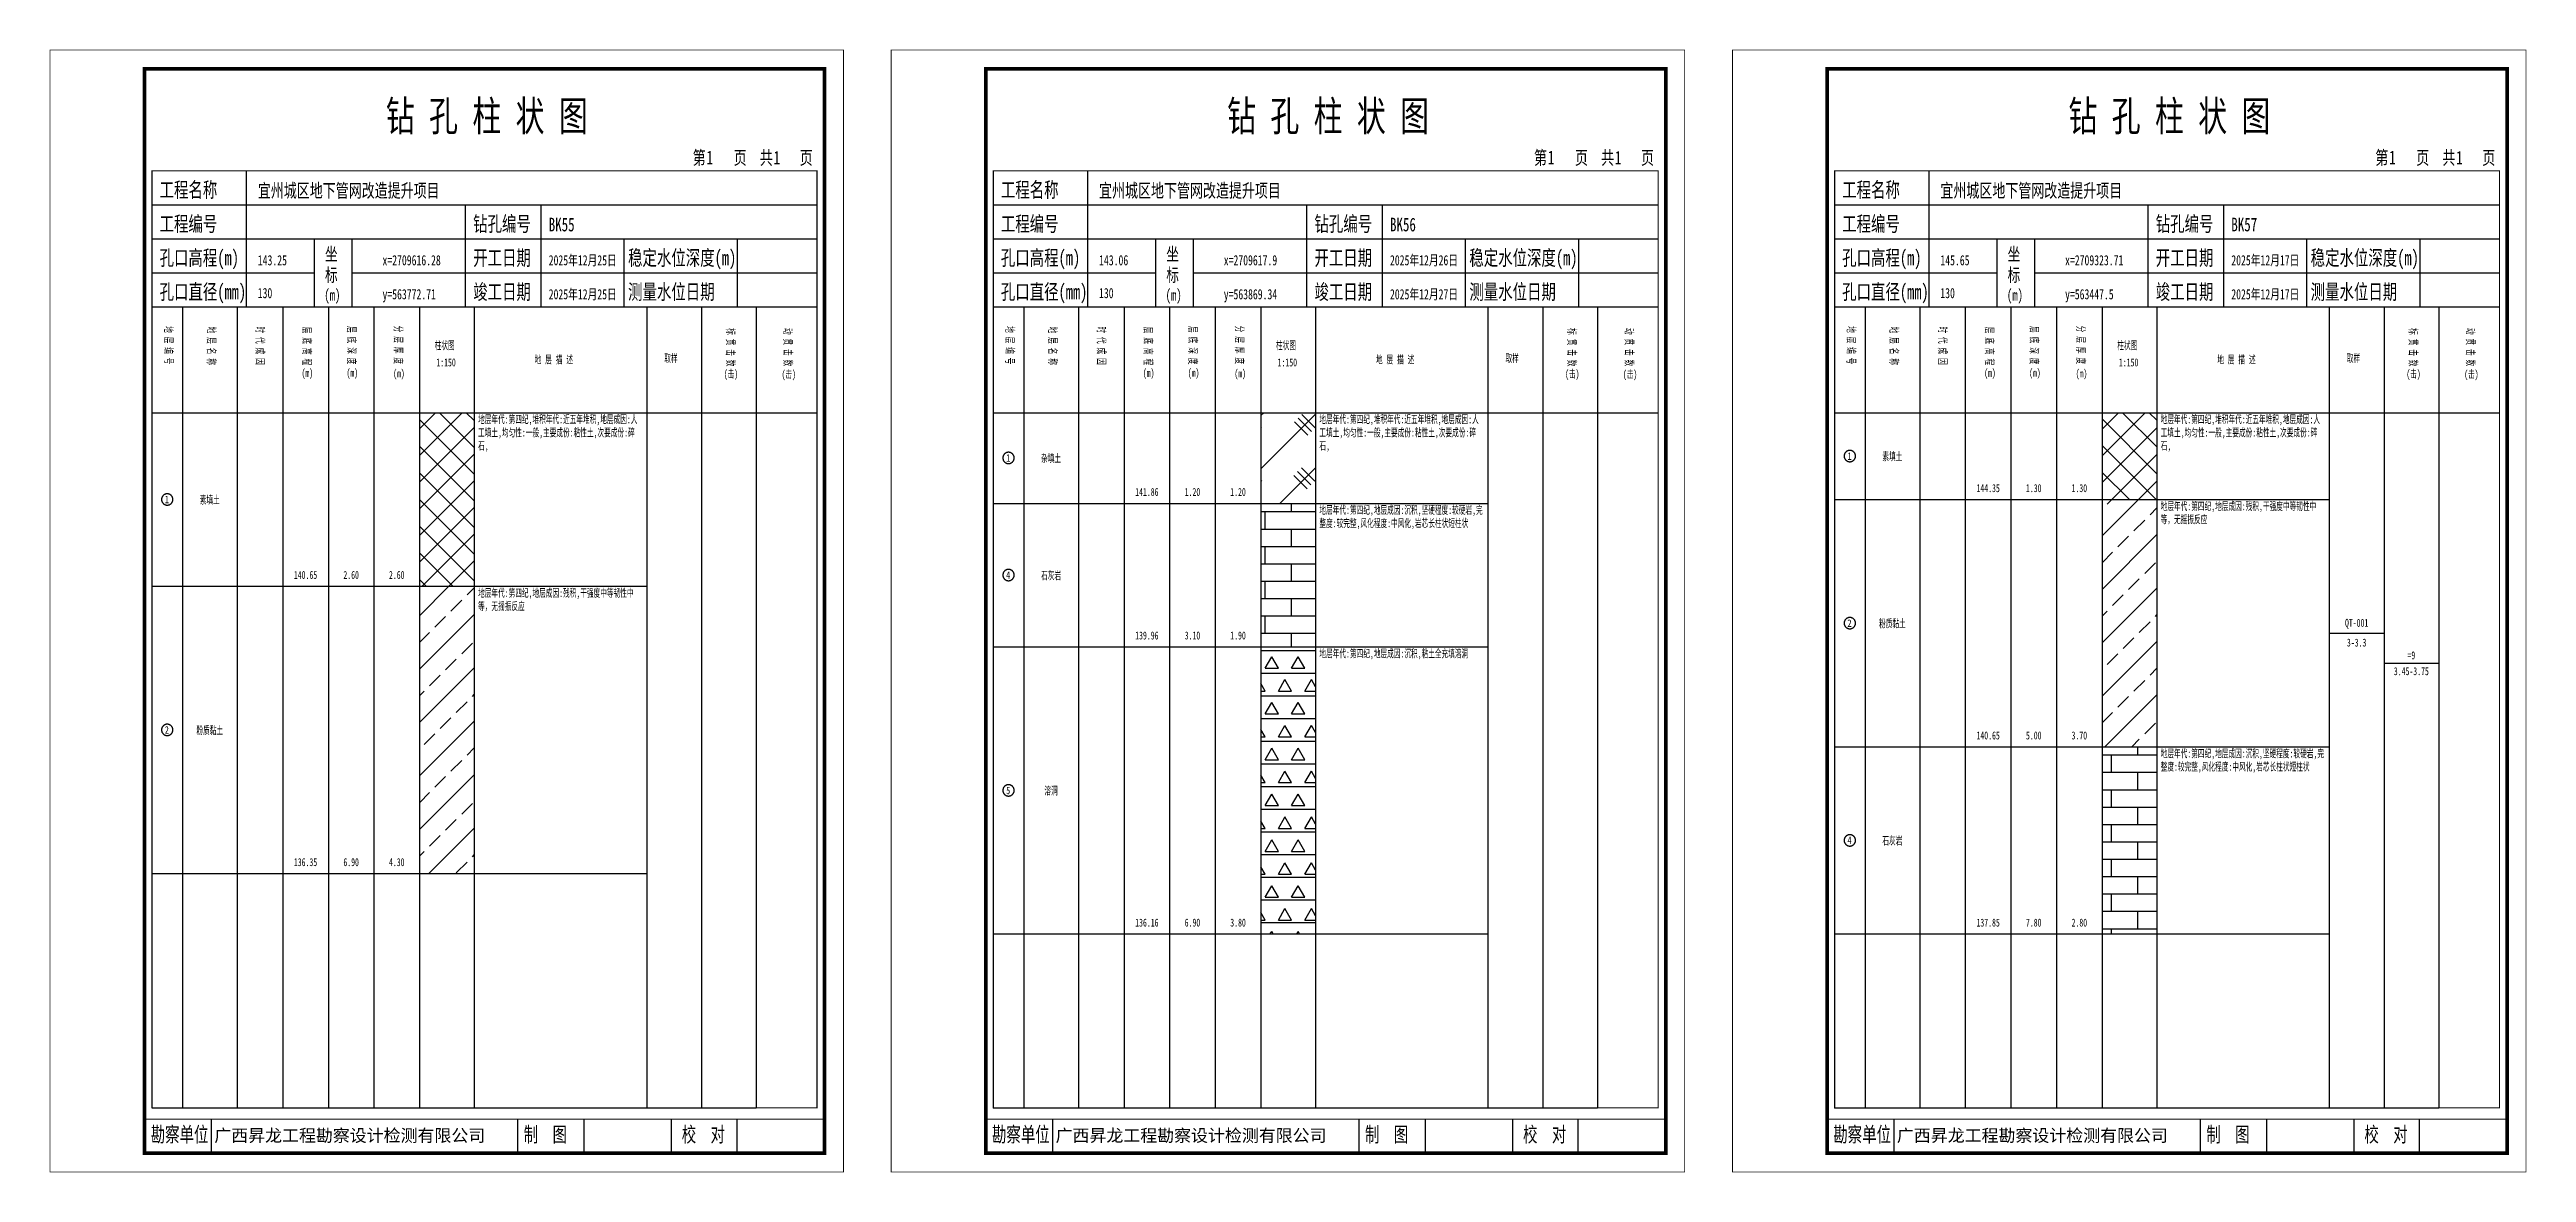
# Model space of a CAD drawing. Header units: millimetres. Extents: x 0 to 2711117, y 0 to 567555.
# Drawn here: x 15365 to 16021, y 0 to 297 of the extents above; entities that cross this region are included whole.
import ezdxf
from ezdxf.enums import TextEntityAlignment as Align

# ---------------------------------------------------------------- set-up
doc = ezdxf.new("R2010")
doc.units = ezdxf.units.MM
doc.layers.add('GICAD_POU_TEXTS', color=7, linetype='Continuous')
doc.layers.add('勘察点图例', color=7, linetype='Continuous')
doc.styles.add('HEAD_FONT', font='simfang.ttf', dxfattribs={"width": 0.6})
doc.styles.add('HEAD_FONT2', font='simfang.ttf', dxfattribs={"width": 0.6})
doc.styles.add('HT', font='simhei.ttf')
doc.styles.add('LZ_FONT', font='simfang.ttf', dxfattribs={"width": 0.7, "height": 8})
doc.styles.add('成果图图块', font='simfang.ttf', dxfattribs={"height": 2.5})
doc.styles.add('成果图表体', font='simfang.ttf', dxfattribs={"width": 0.6, "height": 2.1})
pattern_1 = [(45, (0, 0), (-3.5355339, 3.5355339), []), (135, (0, 0), (-3.5355339, -3.5355339), [])]
pattern_2 = [(45, (0, 0), (-7.071068, 7.071068), []), (45, (7.071, 0), (-7.071068, 7.071068), [4, -2])]
pattern_3 = [(0, (0, 0), (0, 4.6), []), (90, (0, 0), (-7, 4.6), [4.6, -4.6])]

# ---------------------------------------------------------------- blocks, each defined once
blk = doc.blocks.new('BK55')
for p, q in [((52, 229), (52, 265)), ((27, 256), (203, 256)), ((110, 229), (110, 256)), ((130, 229), (130, 256)), ((27, 247), (203, 247)), ((70, 229), (70, 247)), ((80, 229), (80, 247)), ((152, 229), (152, 247)), ((182, 229), (182, 247)), ((27, 238), (70, 238)), ((80, 238), (203, 238)), ((27, 229), (35.05, 229)), ((35.05, 229), (35.05, 17)), ((35.05, 229), (49.53, 229)), ((49.53, 229), (49.53, 17)), ((49.53, 229), (61.6, 229)), ((61.6, 229), (61.6, 17)), ((61.6, 229), (73.68, 229)), ((73.68, 229), (73.68, 17)), ((73.68, 229), (85.75, 229)), ((85.75, 229), (85.75, 17)), ((85.75, 229), (97.82, 229)), ((97.82, 229), (97.82, 17)), ((97.82, 229), (112.3, 229)), ((112.3, 229), (112.3, 17)), ((112.3, 229), (157.93, 229)), ((157.93, 229), (157.93, 17)), ((157.93, 229), (172.42, 229)), ((172.42, 229), (172.42, 17)), ((172.42, 229), (186.9, 229)), ((186.9, 229), (186.9, 17)), ((186.9, 229), (203, 229)), ((27, 201), (203, 201)), ((27, 17), (35.05, 17)), ((35.05, 17), (49.53, 17)), ((42.74, 4.95), (42.74, 13.95)), ((42.74, 4.95), (42.74, 13.95)), ((49.53, 17), (61.6, 17)), ((61.6, 17), (73.68, 17)), ((73.68, 17), (85.75, 17)), ((85.75, 17), (97.82, 17)), ((97.82, 17), (112.3, 17)), ((112.3, 17), (157.93, 17)), ((123.83, 4.95), (123.83, 13.95)), ((141.38, 4.95), (141.38, 13.95)), ((157.93, 17), (172.42, 17)), ((164.48, 4.95), (164.48, 13.95)), ((172.42, 17), (186.9, 17)), ((181.84, 4.95), (181.84, 13.95)), ((181.84, 4.95), (181.84, 13.95))]:
    blk.add_line(p, q)
for points, const_width in [([(0, 0), (210, 0), (210, 297), (0, 297)], 0.25), ([(25, 5), (205, 5), (205, 292), (25, 292)], 1), ([(27, 265), (203, 265), (203, 17), (27, 17)], 0.3)]:
    blk.add_lwpolyline(points, close=True, dxfattribs=dict(const_width=const_width))
at = {"const_width": 0.3}
for points in [[(27, 229), (203, 229)], [(25, 14), (205, 14)]]:
    blk.add_lwpolyline(points, dxfattribs=at)
at = {"style": 'LZ_FONT', "width": 0.7}
for s, height, p in [('钻 孔 柱 状 图', 8, (88.9, 275.54)), ('第', 3.6, (170.12, 266.7)), ('1', 3.6, (173.78, 266.75)), ('页', 3.6, (180.96, 266.7)), ('共', 3.6, (187.88, 266.7)), ('1', 3.6, (191.54, 266.7)), ('页', 3.6, (198.44, 266.7)), ('工程名称', 4, (29, 258)), ('宜州城区地下管网改造提升项目', 3.6, (55, 258)), ('工程编号', 4, (29, 249)), ('钻孔编号', 4, (112, 249)), ('BK55', 3.6, (132, 249)), ('孔口高程(m)', 4, (29, 240)), ('143.25', 2.7, (55, 240)), ('坐', 3.5, (72.79, 241.24)), ('x=2709616.28', 2.7, (88, 240)), ('开工日期', 4, (112, 240)), ('2025年12月25日', 2.7, (132, 240)), ('稳定水位深度(m)', 4, (153, 240)), ('标', 3.5, (72.79, 235.7)), ('孔口直径(mm)', 4, (29, 231)), ('130', 2.7, (54.98, 231.31)), ('(m) ', 3, (72.59, 230.65)), ('y=563772.71', 2.7, (88, 231)), ('竣工日期', 4, (112, 231)), ('2025年12月25日', 2.7, (132, 231)), ('测量水位日期', 4, (153, 231)), ('勘察单位', 4, (26.65, 7.95)), ('制  图', 4, (125.4, 7.95)), ('校  对', 4, (167.22, 7.95))]:
    blk.add_text(s, height=height, dxfattribs=at).set_placement(p)
at = {"style": 'HT'}
blk.add_text('广西昇龙工程勘察设计检测有限公司', height=3.2865, dxfattribs=at).set_placement((43.48, 8.02))
at = {"char_height": 2.1, "width": 22.806, "attachment_point": 1, "rotation": 270, "style": 'HEAD_FONT'}
for s, insert in [('地 层 编 号', (32.46, 223.92)), ('地 层 名 称', (43.79, 223.76)), ('时 代 成 因', (56.67, 223.83)), ('层 底 高 程', (69.07, 223.71)), ('层 底 深 度', (80.9, 223.91)), ('分 层 厚 度', (93.26, 224.01)), ('标 贯 击 数', (181.21, 223.37)), ('动 贯 击 数', (196.38, 223.43))]:
    blk.add_mtext(s, dxfattribs=dict(at, insert=insert))
at = {"char_height": 2.1, "attachment_point": 1}
for s, insert, width, style in [('柱状图', (101.82, 219.87), 7.855, 'HEAD_FONT2'), ('地 层 描 述', (128.29, 216.11), 22.0781, 'HEAD_FONT2'), ('取样', (162.58, 216.44), 7.855, 'HEAD_FONT2'), ('(m)', (66.58, 212.56), 4.7944, 'HEAD_FONT'), ('(m)', (78.47, 212.61), 4.7944, 'HEAD_FONT'), ('(m)', (90.81, 212.43), 4.7944, 'HEAD_FONT'), ('1:150', (102.26, 215.36), 6.9223, 'HEAD_FONT2'), ('(击)', (178.33, 212.31), 7.855, 'HEAD_FONT2'), ('(击)', (193.64, 212.22), 7.855, 'HEAD_FONT2')]:
    blk.add_mtext(s, dxfattribs=dict(at, insert=insert, width=width, style=style))
blk = doc.blocks.new('BK55_0')
at = {"color": 7}
blk.add_polyline3d([(-1.5, 0.02, 0), (-1.5, -0.06, 0), (-1.49, -0.13, 0), (-1.48, -0.2, 0), (-1.47, -0.28, 0), (-1.46, -0.35, 0), (-1.44, -0.42, 0), (-1.41, -0.49, 0), (-1.39, -0.56, 0), (-1.36, -0.63, 0), (-1.32, -0.69, 0), (-1.29, -0.76, 0), (-1.25, -0.82, 0), (-1.2, -0.88, 0), (-1.16, -0.94, 0), (-1.11, -0.99, 0), (-1.06, -1.04, 0), (-1.01, -1.1, 0), (-0.95, -1.14, 0), (-0.89, -1.19, 0), (-0.83, -1.23, 0), (-0.77, -1.27, 0), (-0.71, -1.31, 0), (-0.64, -1.34, 0), (-0.57, -1.37, 0), (-0.51, -1.4, 0), (-0.44, -1.42, 0), (-0.36, -1.44, 0), (-0.29, -1.46, 0), (-0.22, -1.47, 0), (-0.15, -1.48, 0), (-0.07, -1.48, 0), (0, -1.48, 0), (0.07, -1.48, 0), (0.15, -1.48, 0), (0.22, -1.47, 0), (0.29, -1.46, 0), (0.36, -1.44, 0), (0.44, -1.42, 0), (0.51, -1.4, 0), (0.57, -1.37, 0), (0.64, -1.34, 0), (0.71, -1.31, 0), (0.77, -1.27, 0), (0.83, -1.23, 0), (0.89, -1.19, 0), (0.95, -1.14, 0), (1.01, -1.1, 0), (1.06, -1.04, 0), (1.11, -0.99, 0), (1.16, -0.94, 0), (1.2, -0.88, 0), (1.25, -0.82, 0), (1.29, -0.76, 0), (1.32, -0.69, 0), (1.36, -0.63, 0), (1.39, -0.56, 0), (1.41, -0.49, 0), (1.44, -0.42, 0), (1.46, -0.35, 0), (1.47, -0.28, 0), (1.48, -0.2, 0), (1.49, -0.13, 0), (1.5, -0.06, 0), (1.5, 0.02, 0), (1.5, 0.09, 0), (1.49, 0.16, 0), (1.48, 0.24, 0), (1.47, 0.31, 0), (1.46, 0.38, 0), (1.44, 0.45, 0), (1.41, 0.52, 0), (1.39, 0.59, 0), (1.36, 0.66, 0), (1.32, 0.72, 0), (1.29, 0.79, 0), (1.25, 0.85, 0), (1.2, 0.91, 0), (1.16, 0.97, 0), (1.11, 1.02, 0), (1.06, 1.08, 0), (1.01, 1.13, 0), (0.95, 1.18, 0), (0.89, 1.22, 0), (0.83, 1.26, 0), (0.77, 1.3, 0), (0.71, 1.34, 0), (0.64, 1.37, 0), (0.57, 1.4, 0), (0.51, 1.43, 0), (0.44, 1.45, 0), (0.36, 1.47, 0), (0.29, 1.49, 0), (0.22, 1.5, 0), (0.15, 1.51, 0), (0.07, 1.51, 0), (0, 1.52, 0), (-0.07, 1.51, 0), (-0.15, 1.51, 0), (-0.22, 1.5, 0), (-0.29, 1.49, 0), (-0.36, 1.47, 0), (-0.44, 1.45, 0), (-0.51, 1.43, 0), (-0.57, 1.4, 0), (-0.64, 1.37, 0), (-0.71, 1.34, 0), (-0.77, 1.3, 0), (-0.83, 1.26, 0), (-0.89, 1.22, 0), (-0.95, 1.18, 0), (-1.01, 1.13, 0), (-1.06, 1.08, 0), (-1.11, 1.02, 0), (-1.16, 0.97, 0), (-1.2, 0.91, 0), (-1.25, 0.85, 0), (-1.29, 0.79, 0), (-1.32, 0.72, 0), (-1.36, 0.66, 0), (-1.39, 0.59, 0), (-1.41, 0.52, 0), (-1.44, 0.45, 0), (-1.46, 0.38, 0), (-1.47, 0.31, 0), (-1.48, 0.24, 0), (-1.49, 0.16, 0), (-1.5, 0.09, 0), (-1.5, 0.02, 0)], dxfattribs=at)
at = {"layer": 'GICAD_POU_TEXTS', "color": 7, "style": '成果图图块', "width": 0.7}
blk.add_text('1', height=2, dxfattribs=at).set_placement((-0.09, -0.99), align=Align.CENTER)
blk = doc.blocks.new('BK55_1')
at = {"color": 7}
blk.add_polyline3d([(-1.5, 0.02, 0), (-1.5, -0.06, 0), (-1.49, -0.13, 0), (-1.48, -0.2, 0), (-1.47, -0.28, 0), (-1.46, -0.35, 0), (-1.44, -0.42, 0), (-1.41, -0.49, 0), (-1.39, -0.56, 0), (-1.36, -0.63, 0), (-1.32, -0.69, 0), (-1.29, -0.76, 0), (-1.25, -0.82, 0), (-1.2, -0.88, 0), (-1.16, -0.94, 0), (-1.11, -0.99, 0), (-1.06, -1.04, 0), (-1.01, -1.1, 0), (-0.95, -1.14, 0), (-0.89, -1.19, 0), (-0.83, -1.23, 0), (-0.77, -1.27, 0), (-0.71, -1.31, 0), (-0.64, -1.34, 0), (-0.57, -1.37, 0), (-0.51, -1.4, 0), (-0.44, -1.42, 0), (-0.36, -1.44, 0), (-0.29, -1.46, 0), (-0.22, -1.47, 0), (-0.15, -1.48, 0), (-0.07, -1.48, 0), (0, -1.48, 0), (0.07, -1.48, 0), (0.15, -1.48, 0), (0.22, -1.47, 0), (0.29, -1.46, 0), (0.36, -1.44, 0), (0.44, -1.42, 0), (0.51, -1.4, 0), (0.57, -1.37, 0), (0.64, -1.34, 0), (0.71, -1.31, 0), (0.77, -1.27, 0), (0.83, -1.23, 0), (0.89, -1.19, 0), (0.95, -1.14, 0), (1.01, -1.1, 0), (1.06, -1.04, 0), (1.11, -0.99, 0), (1.16, -0.94, 0), (1.2, -0.88, 0), (1.25, -0.82, 0), (1.29, -0.76, 0), (1.32, -0.69, 0), (1.36, -0.63, 0), (1.39, -0.56, 0), (1.41, -0.49, 0), (1.44, -0.42, 0), (1.46, -0.35, 0), (1.47, -0.28, 0), (1.48, -0.2, 0), (1.49, -0.13, 0), (1.5, -0.06, 0), (1.5, 0.02, 0), (1.5, 0.09, 0), (1.49, 0.16, 0), (1.48, 0.24, 0), (1.47, 0.31, 0), (1.46, 0.38, 0), (1.44, 0.45, 0), (1.41, 0.52, 0), (1.39, 0.59, 0), (1.36, 0.66, 0), (1.32, 0.72, 0), (1.29, 0.79, 0), (1.25, 0.85, 0), (1.2, 0.91, 0), (1.16, 0.97, 0), (1.11, 1.02, 0), (1.06, 1.08, 0), (1.01, 1.13, 0), (0.95, 1.18, 0), (0.89, 1.22, 0), (0.83, 1.26, 0), (0.77, 1.3, 0), (0.71, 1.34, 0), (0.64, 1.37, 0), (0.57, 1.4, 0), (0.51, 1.43, 0), (0.44, 1.45, 0), (0.36, 1.47, 0), (0.29, 1.49, 0), (0.22, 1.5, 0), (0.15, 1.51, 0), (0.07, 1.51, 0), (0, 1.52, 0), (-0.07, 1.51, 0), (-0.15, 1.51, 0), (-0.22, 1.5, 0), (-0.29, 1.49, 0), (-0.36, 1.47, 0), (-0.44, 1.45, 0), (-0.51, 1.43, 0), (-0.57, 1.4, 0), (-0.64, 1.37, 0), (-0.71, 1.34, 0), (-0.77, 1.3, 0), (-0.83, 1.26, 0), (-0.89, 1.22, 0), (-0.95, 1.18, 0), (-1.01, 1.13, 0), (-1.06, 1.08, 0), (-1.11, 1.02, 0), (-1.16, 0.97, 0), (-1.2, 0.91, 0), (-1.25, 0.85, 0), (-1.29, 0.79, 0), (-1.32, 0.72, 0), (-1.36, 0.66, 0), (-1.39, 0.59, 0), (-1.41, 0.52, 0), (-1.44, 0.45, 0), (-1.46, 0.38, 0), (-1.47, 0.31, 0), (-1.48, 0.24, 0), (-1.49, 0.16, 0), (-1.5, 0.09, 0), (-1.5, 0.02, 0)], dxfattribs=at)
at = {"layer": 'GICAD_POU_TEXTS', "color": 7, "style": '成果图图块', "width": 0.7}
blk.add_text('2', height=2, dxfattribs=at).set_placement((-0.09, -0.99), align=Align.CENTER)
blk = doc.blocks.new('BK56')
for p, q in [((52, 229), (52, 265)), ((27, 256), (203, 256)), ((110, 229), (110, 256)), ((130, 229), (130, 256)), ((27, 247), (203, 247)), ((70, 229), (70, 247)), ((80, 229), (80, 247)), ((152, 229), (152, 247)), ((182, 229), (182, 247)), ((27, 238), (70, 238)), ((80, 238), (203, 238)), ((27, 229), (35.05, 229)), ((35.05, 229), (35.05, 17)), ((35.05, 229), (49.53, 229)), ((49.53, 229), (49.53, 17)), ((49.53, 229), (61.6, 229)), ((61.6, 229), (61.6, 17)), ((61.6, 229), (73.68, 229)), ((73.68, 229), (73.68, 17)), ((73.68, 229), (85.75, 229)), ((85.75, 229), (85.75, 17)), ((85.75, 229), (97.82, 229)), ((97.82, 229), (97.82, 17)), ((97.82, 229), (112.3, 229)), ((112.3, 229), (112.3, 17)), ((112.3, 229), (157.93, 229)), ((157.93, 229), (157.93, 17)), ((157.93, 229), (172.42, 229)), ((172.42, 229), (172.42, 17)), ((172.42, 229), (186.9, 229)), ((186.9, 229), (186.9, 17)), ((186.9, 229), (203, 229)), ((27, 201), (203, 201)), ((27, 17), (35.05, 17)), ((35.05, 17), (49.53, 17)), ((42.74, 4.95), (42.74, 13.95)), ((42.74, 4.95), (42.74, 13.95)), ((49.53, 17), (61.6, 17)), ((61.6, 17), (73.68, 17)), ((73.68, 17), (85.75, 17)), ((85.75, 17), (97.82, 17)), ((97.82, 17), (112.3, 17)), ((112.3, 17), (157.93, 17)), ((123.83, 4.95), (123.83, 13.95)), ((141.38, 4.95), (141.38, 13.95)), ((157.93, 17), (172.42, 17)), ((164.48, 4.95), (164.48, 13.95)), ((172.42, 17), (186.9, 17)), ((181.84, 4.95), (181.84, 13.95)), ((181.84, 4.95), (181.84, 13.95))]:
    blk.add_line(p, q)
for points, const_width in [([(0, 0), (210, 0), (210, 297), (0, 297)], 0.25), ([(25, 5), (205, 5), (205, 292), (25, 292)], 1), ([(27, 265), (203, 265), (203, 17), (27, 17)], 0.3)]:
    blk.add_lwpolyline(points, close=True, dxfattribs=dict(const_width=const_width))
at = {"const_width": 0.3}
for points in [[(27, 229), (203, 229)], [(25, 14), (205, 14)]]:
    blk.add_lwpolyline(points, dxfattribs=at)
at = {"style": 'LZ_FONT', "width": 0.7}
for s, height, p in [('钻 孔 柱 状 图', 8, (88.9, 275.54)), ('第', 3.6, (170.12, 266.7)), ('1', 3.6, (173.78, 266.75)), ('页', 3.6, (180.96, 266.7)), ('共', 3.6, (187.88, 266.7)), ('1', 3.6, (191.54, 266.7)), ('页', 3.6, (198.44, 266.7)), ('工程名称', 4, (29, 258)), ('宜州城区地下管网改造提升项目', 3.6, (55, 258)), ('工程编号', 4, (29, 249)), ('钻孔编号', 4, (112, 249)), ('BK56', 3.6, (132, 249)), ('孔口高程(m)', 4, (29, 240)), ('143.06', 2.7, (55, 240)), ('坐', 3.5, (72.79, 241.24)), ('x=2709617.9', 2.7, (88, 240)), ('开工日期', 4, (112, 240)), ('2025年12月26日', 2.7, (132, 240)), ('稳定水位深度(m)', 4, (153, 240)), ('标', 3.5, (72.79, 235.7)), ('孔口直径(mm)', 4, (29, 231)), ('130', 2.7, (54.98, 231.31)), ('(m) ', 3, (72.59, 230.65)), ('y=563869.34', 2.7, (88, 231)), ('竣工日期', 4, (112, 231)), ('2025年12月27日', 2.7, (132, 231)), ('测量水位日期', 4, (153, 231)), ('勘察单位', 4, (26.65, 7.95)), ('制  图', 4, (125.4, 7.95)), ('校  对', 4, (167.22, 7.95))]:
    blk.add_text(s, height=height, dxfattribs=at).set_placement(p)
at = {"style": 'HT'}
blk.add_text('广西昇龙工程勘察设计检测有限公司', height=3.2865, dxfattribs=at).set_placement((43.48, 8.02))
at = {"char_height": 2.1, "width": 22.806, "attachment_point": 1, "rotation": 270, "style": 'HEAD_FONT'}
for s, insert in [('地 层 编 号', (32.46, 223.92)), ('地 层 名 称', (43.79, 223.76)), ('时 代 成 因', (56.67, 223.83)), ('层 底 高 程', (69.07, 223.71)), ('层 底 深 度', (80.9, 223.91)), ('分 层 厚 度', (93.26, 224.01)), ('标 贯 击 数', (181.21, 223.37)), ('动 贯 击 数', (196.38, 223.43))]:
    blk.add_mtext(s, dxfattribs=dict(at, insert=insert))
at = {"char_height": 2.1, "attachment_point": 1}
for s, insert, width, style in [('柱状图', (101.82, 219.87), 7.855, 'HEAD_FONT2'), ('地 层 描 述', (128.29, 216.11), 22.0781, 'HEAD_FONT2'), ('取样', (162.58, 216.44), 7.855, 'HEAD_FONT2'), ('(m)', (66.58, 212.56), 4.7944, 'HEAD_FONT'), ('(m)', (78.47, 212.61), 4.7944, 'HEAD_FONT'), ('(m)', (90.81, 212.43), 4.7944, 'HEAD_FONT'), ('1:150', (102.26, 215.36), 6.9223, 'HEAD_FONT2'), ('(击)', (178.33, 212.31), 7.855, 'HEAD_FONT2'), ('(击)', (193.64, 212.22), 7.855, 'HEAD_FONT2')]:
    blk.add_mtext(s, dxfattribs=dict(at, insert=insert, width=width, style=style))
blk = doc.blocks.new('BK56_0')
at = {"color": 7}
blk.add_polyline3d([(-1.5, 0.02, 0), (-1.5, -0.06, 0), (-1.49, -0.13, 0), (-1.48, -0.2, 0), (-1.47, -0.28, 0), (-1.46, -0.35, 0), (-1.44, -0.42, 0), (-1.41, -0.49, 0), (-1.39, -0.56, 0), (-1.36, -0.63, 0), (-1.32, -0.69, 0), (-1.29, -0.76, 0), (-1.25, -0.82, 0), (-1.2, -0.88, 0), (-1.16, -0.94, 0), (-1.11, -0.99, 0), (-1.06, -1.04, 0), (-1.01, -1.1, 0), (-0.95, -1.14, 0), (-0.89, -1.19, 0), (-0.83, -1.23, 0), (-0.77, -1.27, 0), (-0.71, -1.31, 0), (-0.64, -1.34, 0), (-0.57, -1.37, 0), (-0.51, -1.4, 0), (-0.44, -1.42, 0), (-0.36, -1.44, 0), (-0.29, -1.46, 0), (-0.22, -1.47, 0), (-0.15, -1.48, 0), (-0.07, -1.48, 0), (0, -1.48, 0), (0.07, -1.48, 0), (0.15, -1.48, 0), (0.22, -1.47, 0), (0.29, -1.46, 0), (0.36, -1.44, 0), (0.44, -1.42, 0), (0.51, -1.4, 0), (0.57, -1.37, 0), (0.64, -1.34, 0), (0.71, -1.31, 0), (0.77, -1.27, 0), (0.83, -1.23, 0), (0.89, -1.19, 0), (0.95, -1.14, 0), (1.01, -1.1, 0), (1.06, -1.04, 0), (1.11, -0.99, 0), (1.16, -0.94, 0), (1.2, -0.88, 0), (1.25, -0.82, 0), (1.29, -0.76, 0), (1.32, -0.69, 0), (1.36, -0.63, 0), (1.39, -0.56, 0), (1.41, -0.49, 0), (1.44, -0.42, 0), (1.46, -0.35, 0), (1.47, -0.28, 0), (1.48, -0.2, 0), (1.49, -0.13, 0), (1.5, -0.06, 0), (1.5, 0.02, 0), (1.5, 0.09, 0), (1.49, 0.16, 0), (1.48, 0.24, 0), (1.47, 0.31, 0), (1.46, 0.38, 0), (1.44, 0.45, 0), (1.41, 0.52, 0), (1.39, 0.59, 0), (1.36, 0.66, 0), (1.32, 0.72, 0), (1.29, 0.79, 0), (1.25, 0.85, 0), (1.2, 0.91, 0), (1.16, 0.97, 0), (1.11, 1.02, 0), (1.06, 1.08, 0), (1.01, 1.13, 0), (0.95, 1.18, 0), (0.89, 1.22, 0), (0.83, 1.26, 0), (0.77, 1.3, 0), (0.71, 1.34, 0), (0.64, 1.37, 0), (0.57, 1.4, 0), (0.51, 1.43, 0), (0.44, 1.45, 0), (0.36, 1.47, 0), (0.29, 1.49, 0), (0.22, 1.5, 0), (0.15, 1.51, 0), (0.07, 1.51, 0), (0, 1.52, 0), (-0.07, 1.51, 0), (-0.15, 1.51, 0), (-0.22, 1.5, 0), (-0.29, 1.49, 0), (-0.36, 1.47, 0), (-0.44, 1.45, 0), (-0.51, 1.43, 0), (-0.57, 1.4, 0), (-0.64, 1.37, 0), (-0.71, 1.34, 0), (-0.77, 1.3, 0), (-0.83, 1.26, 0), (-0.89, 1.22, 0), (-0.95, 1.18, 0), (-1.01, 1.13, 0), (-1.06, 1.08, 0), (-1.11, 1.02, 0), (-1.16, 0.97, 0), (-1.2, 0.91, 0), (-1.25, 0.85, 0), (-1.29, 0.79, 0), (-1.32, 0.72, 0), (-1.36, 0.66, 0), (-1.39, 0.59, 0), (-1.41, 0.52, 0), (-1.44, 0.45, 0), (-1.46, 0.38, 0), (-1.47, 0.31, 0), (-1.48, 0.24, 0), (-1.49, 0.16, 0), (-1.5, 0.09, 0), (-1.5, 0.02, 0)], dxfattribs=at)
at = {"layer": 'GICAD_POU_TEXTS', "color": 7, "style": '成果图图块', "width": 0.7}
blk.add_text('1', height=2, dxfattribs=at).set_placement((-0.09, -0.99), align=Align.CENTER)
blk = doc.blocks.new('BK56_1')
at = {"color": 7}
blk.add_polyline3d([(-1.5, 0.02, 0), (-1.5, -0.06, 0), (-1.49, -0.13, 0), (-1.48, -0.2, 0), (-1.47, -0.28, 0), (-1.46, -0.35, 0), (-1.44, -0.42, 0), (-1.41, -0.49, 0), (-1.39, -0.56, 0), (-1.36, -0.63, 0), (-1.32, -0.69, 0), (-1.29, -0.76, 0), (-1.25, -0.82, 0), (-1.2, -0.88, 0), (-1.16, -0.94, 0), (-1.11, -0.99, 0), (-1.06, -1.04, 0), (-1.01, -1.1, 0), (-0.95, -1.14, 0), (-0.89, -1.19, 0), (-0.83, -1.23, 0), (-0.77, -1.27, 0), (-0.71, -1.31, 0), (-0.64, -1.34, 0), (-0.57, -1.37, 0), (-0.51, -1.4, 0), (-0.44, -1.42, 0), (-0.36, -1.44, 0), (-0.29, -1.46, 0), (-0.22, -1.47, 0), (-0.15, -1.48, 0), (-0.07, -1.48, 0), (0, -1.48, 0), (0.07, -1.48, 0), (0.15, -1.48, 0), (0.22, -1.47, 0), (0.29, -1.46, 0), (0.36, -1.44, 0), (0.44, -1.42, 0), (0.51, -1.4, 0), (0.57, -1.37, 0), (0.64, -1.34, 0), (0.71, -1.31, 0), (0.77, -1.27, 0), (0.83, -1.23, 0), (0.89, -1.19, 0), (0.95, -1.14, 0), (1.01, -1.1, 0), (1.06, -1.04, 0), (1.11, -0.99, 0), (1.16, -0.94, 0), (1.2, -0.88, 0), (1.25, -0.82, 0), (1.29, -0.76, 0), (1.32, -0.69, 0), (1.36, -0.63, 0), (1.39, -0.56, 0), (1.41, -0.49, 0), (1.44, -0.42, 0), (1.46, -0.35, 0), (1.47, -0.28, 0), (1.48, -0.2, 0), (1.49, -0.13, 0), (1.5, -0.06, 0), (1.5, 0.02, 0), (1.5, 0.09, 0), (1.49, 0.16, 0), (1.48, 0.24, 0), (1.47, 0.31, 0), (1.46, 0.38, 0), (1.44, 0.45, 0), (1.41, 0.52, 0), (1.39, 0.59, 0), (1.36, 0.66, 0), (1.32, 0.72, 0), (1.29, 0.79, 0), (1.25, 0.85, 0), (1.2, 0.91, 0), (1.16, 0.97, 0), (1.11, 1.02, 0), (1.06, 1.08, 0), (1.01, 1.13, 0), (0.95, 1.18, 0), (0.89, 1.22, 0), (0.83, 1.26, 0), (0.77, 1.3, 0), (0.71, 1.34, 0), (0.64, 1.37, 0), (0.57, 1.4, 0), (0.51, 1.43, 0), (0.44, 1.45, 0), (0.36, 1.47, 0), (0.29, 1.49, 0), (0.22, 1.5, 0), (0.15, 1.51, 0), (0.07, 1.51, 0), (0, 1.52, 0), (-0.07, 1.51, 0), (-0.15, 1.51, 0), (-0.22, 1.5, 0), (-0.29, 1.49, 0), (-0.36, 1.47, 0), (-0.44, 1.45, 0), (-0.51, 1.43, 0), (-0.57, 1.4, 0), (-0.64, 1.37, 0), (-0.71, 1.34, 0), (-0.77, 1.3, 0), (-0.83, 1.26, 0), (-0.89, 1.22, 0), (-0.95, 1.18, 0), (-1.01, 1.13, 0), (-1.06, 1.08, 0), (-1.11, 1.02, 0), (-1.16, 0.97, 0), (-1.2, 0.91, 0), (-1.25, 0.85, 0), (-1.29, 0.79, 0), (-1.32, 0.72, 0), (-1.36, 0.66, 0), (-1.39, 0.59, 0), (-1.41, 0.52, 0), (-1.44, 0.45, 0), (-1.46, 0.38, 0), (-1.47, 0.31, 0), (-1.48, 0.24, 0), (-1.49, 0.16, 0), (-1.5, 0.09, 0), (-1.5, 0.02, 0)], dxfattribs=at)
at = {"layer": 'GICAD_POU_TEXTS', "color": 7, "style": '成果图图块', "width": 0.7}
blk.add_text('4', height=2, dxfattribs=at).set_placement((-0.09, -0.99), align=Align.CENTER)
blk = doc.blocks.new('BK56_2')
at = {"color": 7}
blk.add_polyline3d([(-1.5, 0.02, 0), (-1.5, -0.06, 0), (-1.49, -0.13, 0), (-1.48, -0.2, 0), (-1.47, -0.28, 0), (-1.46, -0.35, 0), (-1.44, -0.42, 0), (-1.41, -0.49, 0), (-1.39, -0.56, 0), (-1.36, -0.63, 0), (-1.32, -0.69, 0), (-1.29, -0.76, 0), (-1.25, -0.82, 0), (-1.2, -0.88, 0), (-1.16, -0.94, 0), (-1.11, -0.99, 0), (-1.06, -1.04, 0), (-1.01, -1.1, 0), (-0.95, -1.14, 0), (-0.89, -1.19, 0), (-0.83, -1.23, 0), (-0.77, -1.27, 0), (-0.71, -1.31, 0), (-0.64, -1.34, 0), (-0.57, -1.37, 0), (-0.51, -1.4, 0), (-0.44, -1.42, 0), (-0.36, -1.44, 0), (-0.29, -1.46, 0), (-0.22, -1.47, 0), (-0.15, -1.48, 0), (-0.07, -1.48, 0), (0, -1.48, 0), (0.07, -1.48, 0), (0.15, -1.48, 0), (0.22, -1.47, 0), (0.29, -1.46, 0), (0.36, -1.44, 0), (0.44, -1.42, 0), (0.51, -1.4, 0), (0.57, -1.37, 0), (0.64, -1.34, 0), (0.71, -1.31, 0), (0.77, -1.27, 0), (0.83, -1.23, 0), (0.89, -1.19, 0), (0.95, -1.14, 0), (1.01, -1.1, 0), (1.06, -1.04, 0), (1.11, -0.99, 0), (1.16, -0.94, 0), (1.2, -0.88, 0), (1.25, -0.82, 0), (1.29, -0.76, 0), (1.32, -0.69, 0), (1.36, -0.63, 0), (1.39, -0.56, 0), (1.41, -0.49, 0), (1.44, -0.42, 0), (1.46, -0.35, 0), (1.47, -0.28, 0), (1.48, -0.2, 0), (1.49, -0.13, 0), (1.5, -0.06, 0), (1.5, 0.02, 0), (1.5, 0.09, 0), (1.49, 0.16, 0), (1.48, 0.24, 0), (1.47, 0.31, 0), (1.46, 0.38, 0), (1.44, 0.45, 0), (1.41, 0.52, 0), (1.39, 0.59, 0), (1.36, 0.66, 0), (1.32, 0.72, 0), (1.29, 0.79, 0), (1.25, 0.85, 0), (1.2, 0.91, 0), (1.16, 0.97, 0), (1.11, 1.02, 0), (1.06, 1.08, 0), (1.01, 1.13, 0), (0.95, 1.18, 0), (0.89, 1.22, 0), (0.83, 1.26, 0), (0.77, 1.3, 0), (0.71, 1.34, 0), (0.64, 1.37, 0), (0.57, 1.4, 0), (0.51, 1.43, 0), (0.44, 1.45, 0), (0.36, 1.47, 0), (0.29, 1.49, 0), (0.22, 1.5, 0), (0.15, 1.51, 0), (0.07, 1.51, 0), (0, 1.52, 0), (-0.07, 1.51, 0), (-0.15, 1.51, 0), (-0.22, 1.5, 0), (-0.29, 1.49, 0), (-0.36, 1.47, 0), (-0.44, 1.45, 0), (-0.51, 1.43, 0), (-0.57, 1.4, 0), (-0.64, 1.37, 0), (-0.71, 1.34, 0), (-0.77, 1.3, 0), (-0.83, 1.26, 0), (-0.89, 1.22, 0), (-0.95, 1.18, 0), (-1.01, 1.13, 0), (-1.06, 1.08, 0), (-1.11, 1.02, 0), (-1.16, 0.97, 0), (-1.2, 0.91, 0), (-1.25, 0.85, 0), (-1.29, 0.79, 0), (-1.32, 0.72, 0), (-1.36, 0.66, 0), (-1.39, 0.59, 0), (-1.41, 0.52, 0), (-1.44, 0.45, 0), (-1.46, 0.38, 0), (-1.47, 0.31, 0), (-1.48, 0.24, 0), (-1.49, 0.16, 0), (-1.5, 0.09, 0), (-1.5, 0.02, 0)], dxfattribs=at)
at = {"layer": 'GICAD_POU_TEXTS', "color": 7, "style": '成果图图块', "width": 0.7}
blk.add_text('5', height=2, dxfattribs=at).set_placement((-0.09, -0.99), align=Align.CENTER)
blk = doc.blocks.new('BK57')
for p, q in [((52, 229), (52, 265)), ((27, 256), (203, 256)), ((110, 229), (110, 256)), ((130, 229), (130, 256)), ((27, 247), (203, 247)), ((70, 229), (70, 247)), ((80, 229), (80, 247)), ((152, 229), (152, 247)), ((182, 229), (182, 247)), ((27, 238), (70, 238)), ((80, 238), (203, 238)), ((27, 229), (35.05, 229)), ((35.05, 229), (35.05, 17)), ((35.05, 229), (49.53, 229)), ((49.53, 229), (49.53, 17)), ((49.53, 229), (61.6, 229)), ((61.6, 229), (61.6, 17)), ((61.6, 229), (73.68, 229)), ((73.68, 229), (73.68, 17)), ((73.68, 229), (85.75, 229)), ((85.75, 229), (85.75, 17)), ((85.75, 229), (97.82, 229)), ((97.82, 229), (97.82, 17)), ((97.82, 229), (112.3, 229)), ((112.3, 229), (112.3, 17)), ((112.3, 229), (157.93, 229)), ((157.93, 229), (157.93, 17)), ((157.93, 229), (172.42, 229)), ((172.42, 229), (172.42, 17)), ((172.42, 229), (186.9, 229)), ((186.9, 229), (186.9, 17)), ((186.9, 229), (203, 229)), ((27, 201), (203, 201)), ((27, 17), (35.05, 17)), ((35.05, 17), (49.53, 17)), ((42.74, 4.95), (42.74, 13.95)), ((42.74, 4.95), (42.74, 13.95)), ((49.53, 17), (61.6, 17)), ((61.6, 17), (73.68, 17)), ((73.68, 17), (85.75, 17)), ((85.75, 17), (97.82, 17)), ((97.82, 17), (112.3, 17)), ((112.3, 17), (157.93, 17)), ((123.83, 4.95), (123.83, 13.95)), ((141.38, 4.95), (141.38, 13.95)), ((157.93, 17), (172.42, 17)), ((164.48, 4.95), (164.48, 13.95)), ((172.42, 17), (186.9, 17)), ((181.84, 4.95), (181.84, 13.95)), ((181.84, 4.95), (181.84, 13.95))]:
    blk.add_line(p, q)
for points, const_width in [([(0, 0), (210, 0), (210, 297), (0, 297)], 0.25), ([(25, 5), (205, 5), (205, 292), (25, 292)], 1), ([(27, 265), (203, 265), (203, 17), (27, 17)], 0.3)]:
    blk.add_lwpolyline(points, close=True, dxfattribs=dict(const_width=const_width))
at = {"const_width": 0.3}
for points in [[(27, 229), (203, 229)], [(25, 14), (205, 14)]]:
    blk.add_lwpolyline(points, dxfattribs=at)
at = {"style": 'LZ_FONT', "width": 0.7}
for s, height, p in [('钻 孔 柱 状 图', 8, (88.9, 275.54)), ('第', 3.6, (170.12, 266.7)), ('1', 3.6, (173.78, 266.75)), ('页', 3.6, (180.96, 266.7)), ('共', 3.6, (187.88, 266.7)), ('1', 3.6, (191.54, 266.7)), ('页', 3.6, (198.44, 266.7)), ('工程名称', 4, (29, 258)), ('宜州城区地下管网改造提升项目', 3.6, (55, 258)), ('工程编号', 4, (29, 249)), ('钻孔编号', 4, (112, 249)), ('BK57', 3.6, (132, 249)), ('孔口高程(m)', 4, (29, 240)), ('145.65', 2.7, (55, 240)), ('坐', 3.5, (72.79, 241.24)), ('x=2709323.71', 2.7, (88, 240)), ('开工日期', 4, (112, 240)), ('2025年12月17日', 2.7, (132, 240)), ('稳定水位深度(m)', 4, (153, 240)), ('标', 3.5, (72.79, 235.7)), ('孔口直径(mm)', 4, (29, 231)), ('130', 2.7, (54.98, 231.31)), ('(m) ', 3, (72.59, 230.65)), ('y=563447.5', 2.7, (88, 231)), ('竣工日期', 4, (112, 231)), ('2025年12月17日', 2.7, (132, 231)), ('测量水位日期', 4, (153, 231)), ('勘察单位', 4, (26.65, 7.95)), ('制  图', 4, (125.4, 7.95)), ('校  对', 4, (167.22, 7.95))]:
    blk.add_text(s, height=height, dxfattribs=at).set_placement(p)
at = {"style": 'HT'}
blk.add_text('广西昇龙工程勘察设计检测有限公司', height=3.2865, dxfattribs=at).set_placement((43.48, 8.02))
at = {"char_height": 2.1, "width": 22.806, "attachment_point": 1, "rotation": 270, "style": 'HEAD_FONT'}
for s, insert in [('地 层 编 号', (32.46, 223.92)), ('地 层 名 称', (43.79, 223.76)), ('时 代 成 因', (56.67, 223.83)), ('层 底 高 程', (69.07, 223.71)), ('层 底 深 度', (80.9, 223.91)), ('分 层 厚 度', (93.26, 224.01)), ('标 贯 击 数', (181.21, 223.37)), ('动 贯 击 数', (196.38, 223.43))]:
    blk.add_mtext(s, dxfattribs=dict(at, insert=insert))
at = {"char_height": 2.1, "attachment_point": 1}
for s, insert, width, style in [('柱状图', (101.82, 219.87), 7.855, 'HEAD_FONT2'), ('地 层 描 述', (128.29, 216.11), 22.0781, 'HEAD_FONT2'), ('取样', (162.58, 216.44), 7.855, 'HEAD_FONT2'), ('(m)', (66.58, 212.56), 4.7944, 'HEAD_FONT'), ('(m)', (78.47, 212.61), 4.7944, 'HEAD_FONT'), ('(m)', (90.81, 212.43), 4.7944, 'HEAD_FONT'), ('1:150', (102.26, 215.36), 6.9223, 'HEAD_FONT2'), ('(击)', (178.33, 212.31), 7.855, 'HEAD_FONT2'), ('(击)', (193.64, 212.22), 7.855, 'HEAD_FONT2')]:
    blk.add_mtext(s, dxfattribs=dict(at, insert=insert, width=width, style=style))
blk = doc.blocks.new('BK57_0')
at = {"color": 7}
blk.add_polyline3d([(-1.5, 0.02, 0), (-1.5, -0.06, 0), (-1.49, -0.13, 0), (-1.48, -0.2, 0), (-1.47, -0.28, 0), (-1.46, -0.35, 0), (-1.44, -0.42, 0), (-1.41, -0.49, 0), (-1.39, -0.56, 0), (-1.36, -0.63, 0), (-1.32, -0.69, 0), (-1.29, -0.76, 0), (-1.25, -0.82, 0), (-1.2, -0.88, 0), (-1.16, -0.94, 0), (-1.11, -0.99, 0), (-1.06, -1.04, 0), (-1.01, -1.1, 0), (-0.95, -1.14, 0), (-0.89, -1.19, 0), (-0.83, -1.23, 0), (-0.77, -1.27, 0), (-0.71, -1.31, 0), (-0.64, -1.34, 0), (-0.57, -1.37, 0), (-0.51, -1.4, 0), (-0.44, -1.42, 0), (-0.36, -1.44, 0), (-0.29, -1.46, 0), (-0.22, -1.47, 0), (-0.15, -1.48, 0), (-0.07, -1.48, 0), (0, -1.48, 0), (0.07, -1.48, 0), (0.15, -1.48, 0), (0.22, -1.47, 0), (0.29, -1.46, 0), (0.36, -1.44, 0), (0.44, -1.42, 0), (0.51, -1.4, 0), (0.57, -1.37, 0), (0.64, -1.34, 0), (0.71, -1.31, 0), (0.77, -1.27, 0), (0.83, -1.23, 0), (0.89, -1.19, 0), (0.95, -1.14, 0), (1.01, -1.1, 0), (1.06, -1.04, 0), (1.11, -0.99, 0), (1.16, -0.94, 0), (1.2, -0.88, 0), (1.25, -0.82, 0), (1.29, -0.76, 0), (1.32, -0.69, 0), (1.36, -0.63, 0), (1.39, -0.56, 0), (1.41, -0.49, 0), (1.44, -0.42, 0), (1.46, -0.35, 0), (1.47, -0.28, 0), (1.48, -0.2, 0), (1.49, -0.13, 0), (1.5, -0.06, 0), (1.5, 0.02, 0), (1.5, 0.09, 0), (1.49, 0.16, 0), (1.48, 0.24, 0), (1.47, 0.31, 0), (1.46, 0.38, 0), (1.44, 0.45, 0), (1.41, 0.52, 0), (1.39, 0.59, 0), (1.36, 0.66, 0), (1.32, 0.72, 0), (1.29, 0.79, 0), (1.25, 0.85, 0), (1.2, 0.91, 0), (1.16, 0.97, 0), (1.11, 1.02, 0), (1.06, 1.08, 0), (1.01, 1.13, 0), (0.95, 1.18, 0), (0.89, 1.22, 0), (0.83, 1.26, 0), (0.77, 1.3, 0), (0.71, 1.34, 0), (0.64, 1.37, 0), (0.57, 1.4, 0), (0.51, 1.43, 0), (0.44, 1.45, 0), (0.36, 1.47, 0), (0.29, 1.49, 0), (0.22, 1.5, 0), (0.15, 1.51, 0), (0.07, 1.51, 0), (0, 1.52, 0), (-0.07, 1.51, 0), (-0.15, 1.51, 0), (-0.22, 1.5, 0), (-0.29, 1.49, 0), (-0.36, 1.47, 0), (-0.44, 1.45, 0), (-0.51, 1.43, 0), (-0.57, 1.4, 0), (-0.64, 1.37, 0), (-0.71, 1.34, 0), (-0.77, 1.3, 0), (-0.83, 1.26, 0), (-0.89, 1.22, 0), (-0.95, 1.18, 0), (-1.01, 1.13, 0), (-1.06, 1.08, 0), (-1.11, 1.02, 0), (-1.16, 0.97, 0), (-1.2, 0.91, 0), (-1.25, 0.85, 0), (-1.29, 0.79, 0), (-1.32, 0.72, 0), (-1.36, 0.66, 0), (-1.39, 0.59, 0), (-1.41, 0.52, 0), (-1.44, 0.45, 0), (-1.46, 0.38, 0), (-1.47, 0.31, 0), (-1.48, 0.24, 0), (-1.49, 0.16, 0), (-1.5, 0.09, 0), (-1.5, 0.02, 0)], dxfattribs=at)
at = {"layer": 'GICAD_POU_TEXTS', "color": 7, "style": '成果图图块', "width": 0.7}
blk.add_text('1', height=2, dxfattribs=at).set_placement((-0.09, -0.99), align=Align.CENTER)
blk = doc.blocks.new('BK57_1')
at = {"color": 7}
blk.add_polyline3d([(-1.5, 0.02, 0), (-1.5, -0.06, 0), (-1.49, -0.13, 0), (-1.48, -0.2, 0), (-1.47, -0.28, 0), (-1.46, -0.35, 0), (-1.44, -0.42, 0), (-1.41, -0.49, 0), (-1.39, -0.56, 0), (-1.36, -0.63, 0), (-1.32, -0.69, 0), (-1.29, -0.76, 0), (-1.25, -0.82, 0), (-1.2, -0.88, 0), (-1.16, -0.94, 0), (-1.11, -0.99, 0), (-1.06, -1.04, 0), (-1.01, -1.1, 0), (-0.95, -1.14, 0), (-0.89, -1.19, 0), (-0.83, -1.23, 0), (-0.77, -1.27, 0), (-0.71, -1.31, 0), (-0.64, -1.34, 0), (-0.57, -1.37, 0), (-0.51, -1.4, 0), (-0.44, -1.42, 0), (-0.36, -1.44, 0), (-0.29, -1.46, 0), (-0.22, -1.47, 0), (-0.15, -1.48, 0), (-0.07, -1.48, 0), (0, -1.48, 0), (0.07, -1.48, 0), (0.15, -1.48, 0), (0.22, -1.47, 0), (0.29, -1.46, 0), (0.36, -1.44, 0), (0.44, -1.42, 0), (0.51, -1.4, 0), (0.57, -1.37, 0), (0.64, -1.34, 0), (0.71, -1.31, 0), (0.77, -1.27, 0), (0.83, -1.23, 0), (0.89, -1.19, 0), (0.95, -1.14, 0), (1.01, -1.1, 0), (1.06, -1.04, 0), (1.11, -0.99, 0), (1.16, -0.94, 0), (1.2, -0.88, 0), (1.25, -0.82, 0), (1.29, -0.76, 0), (1.32, -0.69, 0), (1.36, -0.63, 0), (1.39, -0.56, 0), (1.41, -0.49, 0), (1.44, -0.42, 0), (1.46, -0.35, 0), (1.47, -0.28, 0), (1.48, -0.2, 0), (1.49, -0.13, 0), (1.5, -0.06, 0), (1.5, 0.02, 0), (1.5, 0.09, 0), (1.49, 0.16, 0), (1.48, 0.24, 0), (1.47, 0.31, 0), (1.46, 0.38, 0), (1.44, 0.45, 0), (1.41, 0.52, 0), (1.39, 0.59, 0), (1.36, 0.66, 0), (1.32, 0.72, 0), (1.29, 0.79, 0), (1.25, 0.85, 0), (1.2, 0.91, 0), (1.16, 0.97, 0), (1.11, 1.02, 0), (1.06, 1.08, 0), (1.01, 1.13, 0), (0.95, 1.18, 0), (0.89, 1.22, 0), (0.83, 1.26, 0), (0.77, 1.3, 0), (0.71, 1.34, 0), (0.64, 1.37, 0), (0.57, 1.4, 0), (0.51, 1.43, 0), (0.44, 1.45, 0), (0.36, 1.47, 0), (0.29, 1.49, 0), (0.22, 1.5, 0), (0.15, 1.51, 0), (0.07, 1.51, 0), (0, 1.52, 0), (-0.07, 1.51, 0), (-0.15, 1.51, 0), (-0.22, 1.5, 0), (-0.29, 1.49, 0), (-0.36, 1.47, 0), (-0.44, 1.45, 0), (-0.51, 1.43, 0), (-0.57, 1.4, 0), (-0.64, 1.37, 0), (-0.71, 1.34, 0), (-0.77, 1.3, 0), (-0.83, 1.26, 0), (-0.89, 1.22, 0), (-0.95, 1.18, 0), (-1.01, 1.13, 0), (-1.06, 1.08, 0), (-1.11, 1.02, 0), (-1.16, 0.97, 0), (-1.2, 0.91, 0), (-1.25, 0.85, 0), (-1.29, 0.79, 0), (-1.32, 0.72, 0), (-1.36, 0.66, 0), (-1.39, 0.59, 0), (-1.41, 0.52, 0), (-1.44, 0.45, 0), (-1.46, 0.38, 0), (-1.47, 0.31, 0), (-1.48, 0.24, 0), (-1.49, 0.16, 0), (-1.5, 0.09, 0), (-1.5, 0.02, 0)], dxfattribs=at)
at = {"layer": 'GICAD_POU_TEXTS', "color": 7, "style": '成果图图块', "width": 0.7}
blk.add_text('2', height=2, dxfattribs=at).set_placement((-0.09, -0.99), align=Align.CENTER)
blk = doc.blocks.new('BK57_2')
at = {"color": 7}
blk.add_polyline3d([(-1.5, 0.02, 0), (-1.5, -0.06, 0), (-1.49, -0.13, 0), (-1.48, -0.2, 0), (-1.47, -0.28, 0), (-1.46, -0.35, 0), (-1.44, -0.42, 0), (-1.41, -0.49, 0), (-1.39, -0.56, 0), (-1.36, -0.63, 0), (-1.32, -0.69, 0), (-1.29, -0.76, 0), (-1.25, -0.82, 0), (-1.2, -0.88, 0), (-1.16, -0.94, 0), (-1.11, -0.99, 0), (-1.06, -1.04, 0), (-1.01, -1.1, 0), (-0.95, -1.14, 0), (-0.89, -1.19, 0), (-0.83, -1.23, 0), (-0.77, -1.27, 0), (-0.71, -1.31, 0), (-0.64, -1.34, 0), (-0.57, -1.37, 0), (-0.51, -1.4, 0), (-0.44, -1.42, 0), (-0.36, -1.44, 0), (-0.29, -1.46, 0), (-0.22, -1.47, 0), (-0.15, -1.48, 0), (-0.07, -1.48, 0), (0, -1.48, 0), (0.07, -1.48, 0), (0.15, -1.48, 0), (0.22, -1.47, 0), (0.29, -1.46, 0), (0.36, -1.44, 0), (0.44, -1.42, 0), (0.51, -1.4, 0), (0.57, -1.37, 0), (0.64, -1.34, 0), (0.71, -1.31, 0), (0.77, -1.27, 0), (0.83, -1.23, 0), (0.89, -1.19, 0), (0.95, -1.14, 0), (1.01, -1.1, 0), (1.06, -1.04, 0), (1.11, -0.99, 0), (1.16, -0.94, 0), (1.2, -0.88, 0), (1.25, -0.82, 0), (1.29, -0.76, 0), (1.32, -0.69, 0), (1.36, -0.63, 0), (1.39, -0.56, 0), (1.41, -0.49, 0), (1.44, -0.42, 0), (1.46, -0.35, 0), (1.47, -0.28, 0), (1.48, -0.2, 0), (1.49, -0.13, 0), (1.5, -0.06, 0), (1.5, 0.02, 0), (1.5, 0.09, 0), (1.49, 0.16, 0), (1.48, 0.24, 0), (1.47, 0.31, 0), (1.46, 0.38, 0), (1.44, 0.45, 0), (1.41, 0.52, 0), (1.39, 0.59, 0), (1.36, 0.66, 0), (1.32, 0.72, 0), (1.29, 0.79, 0), (1.25, 0.85, 0), (1.2, 0.91, 0), (1.16, 0.97, 0), (1.11, 1.02, 0), (1.06, 1.08, 0), (1.01, 1.13, 0), (0.95, 1.18, 0), (0.89, 1.22, 0), (0.83, 1.26, 0), (0.77, 1.3, 0), (0.71, 1.34, 0), (0.64, 1.37, 0), (0.57, 1.4, 0), (0.51, 1.43, 0), (0.44, 1.45, 0), (0.36, 1.47, 0), (0.29, 1.49, 0), (0.22, 1.5, 0), (0.15, 1.51, 0), (0.07, 1.51, 0), (0, 1.52, 0), (-0.07, 1.51, 0), (-0.15, 1.51, 0), (-0.22, 1.5, 0), (-0.29, 1.49, 0), (-0.36, 1.47, 0), (-0.44, 1.45, 0), (-0.51, 1.43, 0), (-0.57, 1.4, 0), (-0.64, 1.37, 0), (-0.71, 1.34, 0), (-0.77, 1.3, 0), (-0.83, 1.26, 0), (-0.89, 1.22, 0), (-0.95, 1.18, 0), (-1.01, 1.13, 0), (-1.06, 1.08, 0), (-1.11, 1.02, 0), (-1.16, 0.97, 0), (-1.2, 0.91, 0), (-1.25, 0.85, 0), (-1.29, 0.79, 0), (-1.32, 0.72, 0), (-1.36, 0.66, 0), (-1.39, 0.59, 0), (-1.41, 0.52, 0), (-1.44, 0.45, 0), (-1.46, 0.38, 0), (-1.47, 0.31, 0), (-1.48, 0.24, 0), (-1.49, 0.16, 0), (-1.5, 0.09, 0), (-1.5, 0.02, 0)], dxfattribs=at)
at = {"layer": 'GICAD_POU_TEXTS', "color": 7, "style": '成果图图块', "width": 0.7}
blk.add_text('4', height=2, dxfattribs=at).set_placement((-0.09, -0.99), align=Align.CENTER)

msp = doc.modelspace()

# ---------------------------------------------------------------- hatches: boundary and pattern name
at = {"layer": '勘察点图例'}
h = msp.add_hatch(dxfattribs=at)
h.set_pattern_fill('GKSTT', color=256, scale=0.5, style=0, pattern_type=2)
h.set_pattern_definition(pattern_1)
h.paths.add_polyline_path([(15463.19, 155.03), (15477.67, 155.03), (15477.67, 201), (15463.19, 201)])
h = msp.add_hatch(dxfattribs=at)
h.set_pattern_fill('GKZTT', color=256, scale=0.5, style=0, pattern_type=2)
h.set_pattern_definition([(45, (0, 0), (-7.071068, 7.071068), []), (135, (2.5, -1), (-14.142136, -14.142136), [5, -15]), (135, (1.5, -2), (-14.142136, -14.142136), [5, -15]), (135, (0.5, -3), (-14.142136, -14.142136), [5, -15]), (135, (16.5, -1), (-14.142136, -14.142136), [5, -15]), (135, (15.5, -2), (-14.142136, -14.142136), [5, -15]), (135, (14.5, -3), (-14.142136, -14.142136), [5, -15])])
h.paths.add_polyline_path([(15685.87, 177), (15700.36, 177), (15700.36, 201), (15685.87, 201)])
h = msp.add_hatch(dxfattribs=at)
h.set_pattern_fill('GKSTT', color=256, scale=0.5, style=0, pattern_type=2)
h.set_pattern_definition(pattern_1)
h.paths.add_polyline_path([(15908.56, 178), (15923.05, 178), (15923.05, 201), (15908.56, 201)])
h = msp.add_hatch(dxfattribs=at)
h.set_pattern_fill('GKFZNT', color=256, scale=0.5, style=0, pattern_type=2)
h.set_pattern_definition(pattern_2)
h.paths.add_polyline_path([(15908.56, 112.54), (15923.05, 112.54), (15923.05, 178), (15908.56, 178)])
h = msp.add_hatch(dxfattribs=at)
h.set_pattern_fill('GKSHY', color=256, scale=0.5, style=0, pattern_type=2)
h.set_pattern_definition(pattern_3)
h.paths.add_polyline_path([(15685.87, 139), (15700.36, 139), (15700.36, 177), (15685.87, 177)])
h = msp.add_hatch(dxfattribs=at)
h.set_pattern_fill('GKFZNT', color=256, scale=0.5, style=0, pattern_type=2)
h.set_pattern_definition(pattern_2)
h.paths.add_polyline_path([(15463.19, 79), (15477.67, 79), (15477.67, 155.03), (15463.19, 155.03)])
h = msp.add_hatch(dxfattribs=at)
h.set_pattern_fill('RDSYS', color=256, scale=0.5, style=0, pattern_type=2)
h.set_pattern_definition([(0, (0, 0), (3.499999, 6.062178), [3.499999, -3.499999]), (60, (0, 0), (-6.9999997, 1e-06), [3.499999, -3.499999]), (120, (3.5, 0), (-6.9999997, -1e-06), [3.499999, -3.499999]), (0, (0, 0), (0, 6), [])])
h.paths.add_polyline_path([(15685.87, 63), (15700.36, 63), (15700.36, 139), (15685.87, 139)])
h = msp.add_hatch(dxfattribs=at)
h.set_pattern_fill('GKSHY', color=256, scale=0.5, style=0, pattern_type=2)
h.set_pattern_definition(pattern_3)
h.paths.add_polyline_path([(15908.56, 63), (15923.05, 63), (15923.05, 112.54), (15908.56, 112.54)])

# ---------------------------------------------------------------- linework, layer by layer
for p, q in [((15837.74, 178), (15923.05, 178)), ((15923.05, 178), (15968.67, 178)), ((15615.05, 177), (15700.36, 177)), ((15700.36, 177), (15745.99, 177)), ((15392.37, 155.03), (15477.67, 155.03)), ((15477.67, 155.03), (15523.3, 155.03)), ((15615.05, 139), (15700.36, 139)), ((15700.36, 139), (15745.99, 139)), ((15968.67, 142.62), (15983.16, 142.62)), ((15983.16, 134.65), (15997.65, 134.65)), ((15837.74, 112.54), (15923.05, 112.54)), ((15923.05, 112.54), (15968.67, 112.54)), ((15392.37, 79), (15477.67, 79)), ((15477.67, 79), (15523.3, 79)), ((15615.05, 63), (15700.36, 63)), ((15700.36, 63), (15745.99, 63)), ((15837.74, 63), (15923.05, 63)), ((15923.05, 63), (15968.67, 63))]:
    msp.add_line(p, q, dxfattribs=at)

# ---------------------------------------------------------------- block references
for name, p in [('BK55', (15365.37, 0)), ('BK56', (15588.05, 0)), ('BK57', (15810.74, 0)), ('BK56_0', (15619.08, 189)), ('BK57_0', (15841.77, 189.5)), ('BK55_0', (15396.39, 178.01)), ('BK56_1', (15619.08, 158)), ('BK57_1', (15841.77, 145.27)), ('BK55_1', (15396.39, 117.01)), ('BK56_2', (15619.08, 101)), ('BK57_2', (15841.77, 87.77))]:
    msp.add_blockref(name, p, dxfattribs=at)

# ---------------------------------------------------------------- texts
at = {"layer": '勘察点图例', "style": '成果图表体', "width": 0.6}
for s, p in [('杂填土', (15630.35, 189)), ('素填土', (15853.03, 189.5)), ('素填土', (15407.66, 178.01)), ('141.86', (15655.7, 180)), ('1.20', (15667.77, 180)), ('1.20', (15679.84, 180)), ('144.35', (15878.38, 181)), ('1.30', (15890.45, 181)), ('1.30', (15902.52, 181)), ('140.65', (15433.01, 158.03)), ('2.60', (15445.08, 158.03)), ('2.60', (15457.15, 158.03)), ('石灰岩', (15630.35, 158)), ('粉质黏土', (15853.03, 145.27)), ('QT-001', (15975.92, 145.12)), ('139.96', (15655.7, 142)), ('3.10', (15667.77, 142)), ('1.90', (15679.84, 142)), ('3-3.3', (15975.92, 140.12)), ('=9', (15990.4, 136.75)), ('3.45-3.75', (15990.4, 132.55)), ('粉质黏土', (15407.66, 117.01)), ('140.65', (15878.38, 115.54)), ('5.00', (15890.45, 115.54)), ('3.70', (15902.52, 115.54)), ('溶洞', (15630.35, 101)), ('石灰岩', (15853.03, 87.77)), ('136.35', (15433.01, 82)), ('6.90', (15445.08, 82)), ('4.30', (15457.15, 82)), ('136.16', (15655.7, 66)), ('6.90', (15667.77, 66)), ('3.80', (15679.84, 66)), ('137.85', (15878.38, 66)), ('7.80', (15890.45, 66)), ('2.80', (15902.52, 66))]:
    msp.add_text(s, height=2.1, dxfattribs=at).set_placement(p, align=Align.MIDDLE)
at = {"layer": '勘察点图例', "char_height": 2.1, "width": 43.6296, "attachment_point": 1, "style": '成果图表体'}
for s, insert in [('地层年代:第四纪,堆积年代:近五年堆积,地层成因:人工填土,均匀性:一般,主要成份:粘性土,次要成份:碎石,', (15478.67, 200.3)), ('地层年代:第四纪,堆积年代:近五年堆积,地层成因:人工填土,均匀性:一般,主要成份:粘性土,次要成份:碎石,', (15701.36, 200.3)), ('地层年代:第四纪,堆积年代:近五年堆积,地层成因:人工填土,均匀性:一般,主要成份:粘性土,次要成份:碎石,', (15924.05, 200.3)), ('地层年代:第四纪,地层成因:残积,干强度中等韧性中等，无摇振反应', (15924.05, 177.3)), ('地层年代:第四纪,地层成因:沉积,坚硬程度:较硬岩,完整度:较完整,风化程度:中风化,岩芯长柱状短柱状', (15701.36, 176.3)), ('地层年代:第四纪,地层成因:残积,干强度中等韧性中等，无摇振反应', (15478.67, 154.33)), ('地层年代:第四纪,地层成因:沉积,粘土全充填溶洞', (15701.36, 138.3)), ('地层年代:第四纪,地层成因:沉积,坚硬程度:较硬岩,完整度:较完整,风化程度:中风化,岩芯长柱状短柱状', (15924.05, 111.84))]:
    msp.add_mtext(s, dxfattribs=dict(at, insert=insert))

doc.saveas('drawing.dxf')
